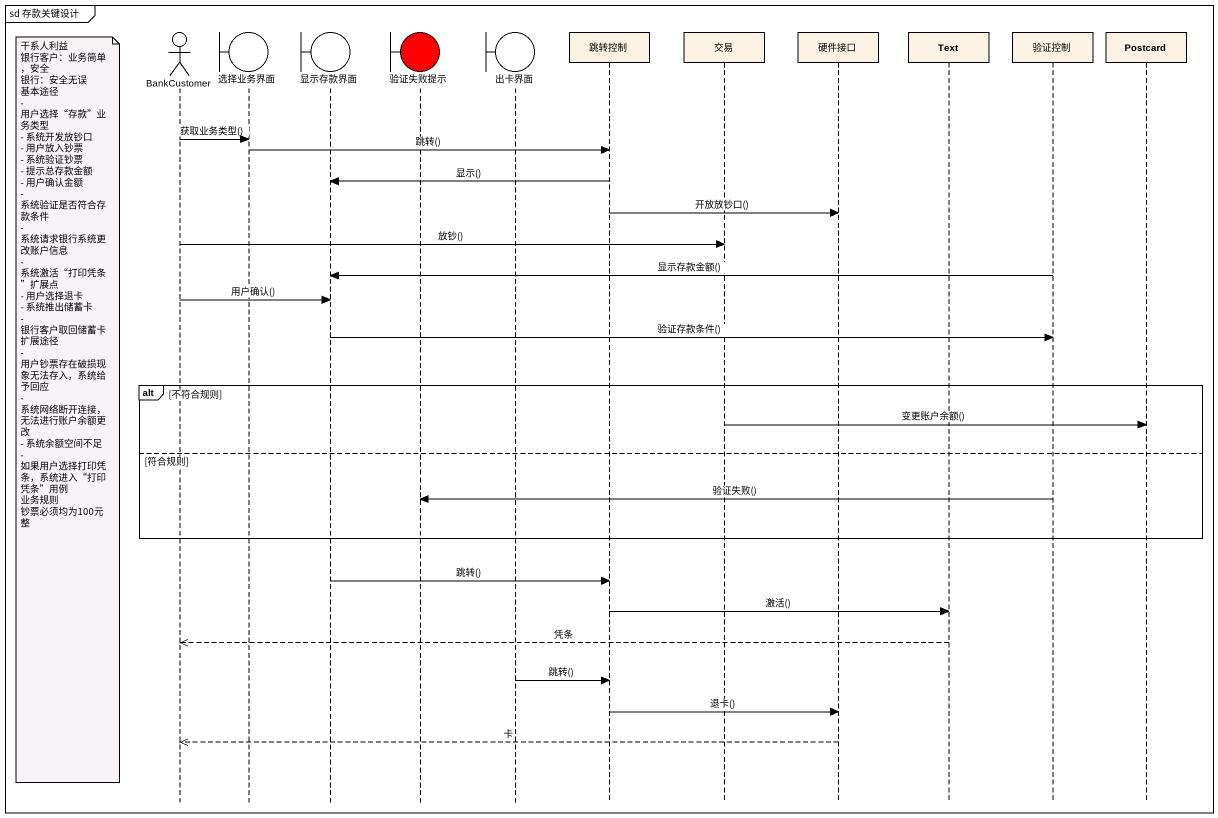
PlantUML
@startuml
mainframe sd 存款关键设计
hide footbox
actor BankCustomer
boundary 选择业务界面
boundary 显示存款界面
boundary 验证失败提示 #FF0000
boundary 出卡界面
participant 跳转控制
participant 交易
participant 硬件接口
participant Text
participant 验证控制
participant Postcard

BankCustomer -> 选择业务界面 : 获取业务类型()
选择业务界面 -> 跳转控制 : 跳转()
跳转控制 -> 显示存款界面 : 显示()
跳转控制 -> 硬件接口 : 开放放钞口()
BankCustomer -> 交易 : 放钞()
验证控制 -> 显示存款界面 : 显示存款金额()
BankCustomer -> 显示存款界面 : 用户确认()
显示存款界面 -> 验证控制 : 验证存款条件()
alt 不符合规则
  note left of BankCustomer
    干系人利益
    银行客户：业务简单，安全
    银行：安全无误
    基本途径
    - 用户选择“存款”业务类型
    - 系统开发放钞口
    - 用户放入钞票
    - 系统验证钞票
    - 提示总存款金额
    - 用户确认金额
    - 系统验证是否符合存款条件
    - 系统请求银行系统更改账户信息
    - 系统激活“打印凭条”扩展点
    - 用户选择退卡
    - 系统推出储蓄卡
    - 银行客户取回储蓄卡
    扩展途径
    - 用户钞票存在破损现象无法存入，系统给予回应
    - 系统网络断开连接，无法进行账户余额更改
    - 系统余额空间不足
    - 如果用户选择打印凭条，系统进入“打印凭条”用例
    业务规则
    钞票必须均为100元整
  end note
  交易 -> Postcard : 变更账户余额()
else 符合规则
  验证控制 -> 验证失败提示 : 验证失败()
end
显示存款界面 -> 跳转控制 : 跳转()
跳转控制 -> Text : 激活()
Text -->> BankCustomer : 凭条
出卡界面 -> 跳转控制 : 跳转()
跳转控制 -> 硬件接口 : 退卡()
硬件接口 -->> BankCustomer : 卡
@enduml
